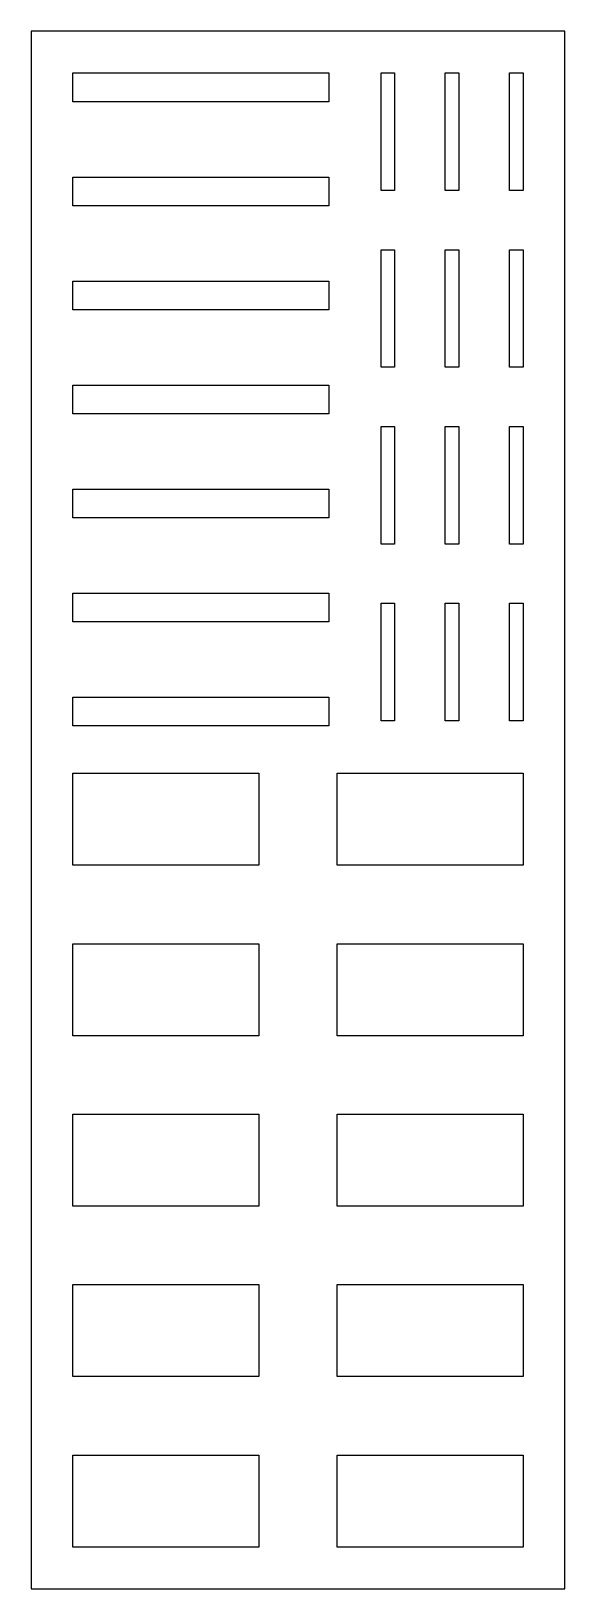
# Model space of a CAD drawing. Header units: millimetres. Extents: x 0 to 51, y 0 to 149.
import ezdxf

# ---------------------------------------------------------------- set-up
doc = ezdxf.new("R2010")
doc.units = ezdxf.units.MM
doc.layers.get('0').update_dxf_attribs({"linetype": 'CONTINUOUS'})

msp = doc.modelspace()

# ---------------------------------------------------------------- linework, layer by layer
for points in [[(0, 0), (51.1, 0), (51.1, 148.97), (0, 148.97)], [(4, 144.97), (28.5, 144.97), (28.5, 142.22), (4, 142.22)], [(34.8, 144.98), (34.8, 133.73), (33.5, 133.73), (33.5, 144.98)], [(40.95, 144.98), (40.95, 133.73), (39.65, 133.73), (39.65, 144.98)], [(47.1, 144.98), (47.1, 133.73), (45.8, 133.73), (45.8, 144.98)], [(4, 135.02), (28.5, 135.02), (28.5, 132.27), (4, 132.27)], [(34.8, 128.07), (34.8, 116.82), (33.5, 116.82), (33.5, 128.07)], [(40.95, 128.07), (40.95, 116.82), (39.65, 116.82), (39.65, 128.07)], [(47.1, 128.07), (47.1, 116.82), (45.8, 116.82), (45.8, 128.07)], [(4, 125.07), (28.5, 125.07), (28.5, 122.32), (4, 122.32)], [(4, 115.12), (28.5, 115.12), (28.5, 112.37), (4, 112.37)], [(34.8, 111.16), (34.8, 99.91), (33.5, 99.91), (33.5, 111.16)], [(40.95, 111.16), (40.95, 99.91), (39.65, 99.91), (39.65, 111.16)], [(47.1, 111.16), (47.1, 99.91), (45.8, 99.91), (45.8, 111.16)], [(4, 105.17), (28.5, 105.17), (28.5, 102.42), (4, 102.42)], [(4, 95.22), (28.5, 95.22), (28.5, 92.47), (4, 92.47)], [(33.5, 94.25), (34.8, 94.25), (34.8, 83), (33.5, 83)], [(40.95, 94.25), (40.95, 83), (39.65, 83), (39.65, 94.25)], [(47.1, 94.25), (47.1, 83), (45.8, 83), (45.8, 94.25)], [(4, 85.27), (28.5, 85.27), (28.5, 82.52), (4, 82.52)], [(21.8, 69.2), (4, 69.2), (4, 78), (21.8, 78)], [(47.1, 69.2), (29.3, 69.2), (29.3, 78), (47.1, 78)], [(21.8, 52.9), (4, 52.9), (4, 61.7), (21.8, 61.7)], [(47.1, 52.9), (29.3, 52.9), (29.3, 61.7), (47.1, 61.7)], [(21.8, 36.6), (4, 36.6), (4, 45.4), (21.8, 45.4)], [(47.1, 36.6), (29.3, 36.6), (29.3, 45.4), (47.1, 45.4)], [(21.8, 20.3), (4, 20.3), (4, 29.1), (21.8, 29.1)], [(47.1, 20.3), (29.3, 20.3), (29.3, 29.1), (47.1, 29.1)], [(4, 12.8), (21.8, 12.8), (21.8, 4), (4, 4)], [(47.1, 4), (29.3, 4), (29.3, 12.8), (47.1, 12.8)]]:
    msp.add_lwpolyline(points, close=True)

doc.saveas('drawing.dxf')
